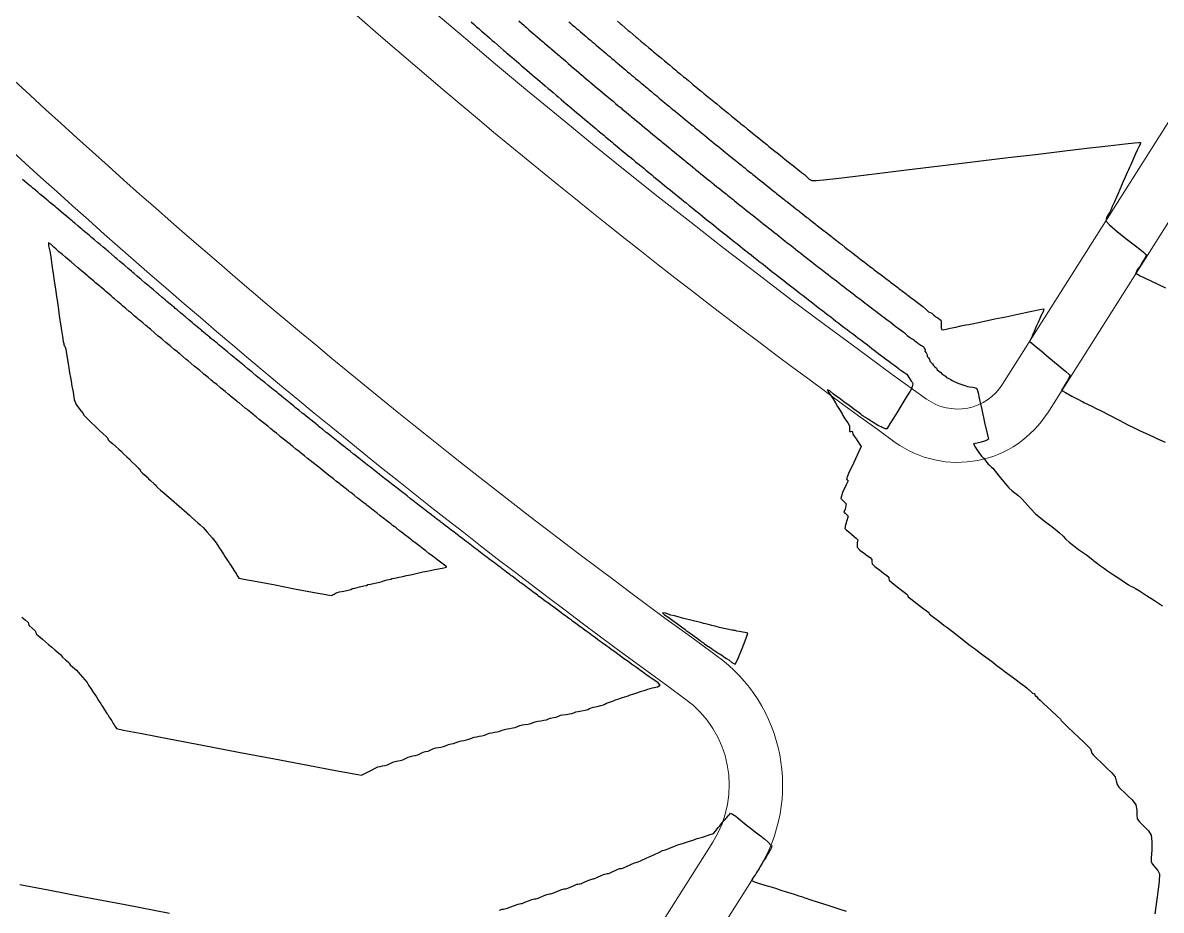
# Model space of a CAD drawing. Header units: millimetres. Extents: x 340454 to 342791, y 6993867 to 6995092.
# Drawn here: x 340914.5 to 340967.9, y 6994548.8 to 6994590.4 of the extents above; entities that cross this region are included whole.
import ezdxf

# ---------------------------------------------------------------- set-up
doc = ezdxf.new("R2010")
doc.units = ezdxf.units.MM
doc.header["$LTSCALE"] = 10
for name, color, linetype in [('T-HM-CURVA_INTERMEDIARIA', 45, 'Continuous'), ('T-HM-CURVA_MESTRA', 20, 'Continuous'), ('URB-Calçadas', 2, 'Continuous'), ('URB-Quadras', 3, 'Continuous')]:
    doc.layers.add(name, color=color, linetype=linetype)

msp = doc.modelspace()

# ---------------------------------------------------------------- linework, layer by layer
at = {"layer": 'T-HM-CURVA_INTERMEDIARIA', "color": 45, "linetype": 'Continuous', "lineweight": -3, "flags": 128}
for points, elevation in [([(340935.518, 6994590.444), (340935.649, 6994590.329), (340935.781, 6994590.214), (340935.885, 6994590.123), (340936.016, 6994590.008), (340936.148, 6994589.894), (340936.252, 6994589.803), (340936.384, 6994589.688), (340936.516, 6994589.574), (340936.62, 6994589.483), (340936.752, 6994589.369), (340936.919, 6994589.224), (340937.058, 6994589.103), (340937.121, 6994589.049), (340937.184, 6994588.995), (340937.241, 6994588.946), (340937.368, 6994588.836), (340937.521, 6994588.704), (340937.646, 6994588.596), (340937.754, 6994588.503), (340937.889, 6994588.387), (340938.021, 6994588.273), (340938.126, 6994588.183), (340938.258, 6994588.07), (340938.39, 6994587.957), (340938.495, 6994587.867), (340938.628, 6994587.754), (340938.76, 6994587.641), (340938.865, 6994587.551), (340938.998, 6994587.438), (340939.13, 6994587.325), (340939.236, 6994587.236), (340939.368, 6994587.123), (340939.501, 6994587.01), (340939.606, 6994586.921), (340939.739, 6994586.808), (340939.872, 6994586.696), (340939.978, 6994586.606), (340940.111, 6994586.494), (340940.244, 6994586.382), (340940.349, 6994586.293), (340940.482, 6994586.18), (340940.616, 6994586.068), (340940.721, 6994585.979), (340940.855, 6994585.867), (340940.988, 6994585.755), (340941.094, 6994585.667), (340941.227, 6994585.555), (340941.361, 6994585.443), (340941.467, 6994585.354), (340941.601, 6994585.243), (340941.734, 6994585.131), (340941.84, 6994585.043), (340941.974, 6994584.931), (340942.108, 6994584.82), (340942.214, 6994584.731), (340942.348, 6994584.62), (340942.482, 6994584.509), (340942.589, 6994584.421), (340942.723, 6994584.31), (340942.857, 6994584.199), (340942.964, 6994584.111), (340943.098, 6994584), (340943.232, 6994583.889), (340943.339, 6994583.801), (340943.473, 6994583.69), (340943.608, 6994583.58), (340943.715, 6994583.492), (340943.849, 6994583.382), (340943.984, 6994583.271), (340944.091, 6994583.183), (340944.226, 6994583.073), (340944.36, 6994582.963), (340944.468, 6994582.875), (340944.602, 6994582.765), (340944.737, 6994582.655), (340944.845, 6994582.568), (340944.98, 6994582.458), (340945.115, 6994582.348), (340945.222, 6994582.261), (340945.357, 6994582.151), (340945.493, 6994582.042), (340945.6, 6994581.955), (340945.735, 6994581.845), (340945.871, 6994581.736), (340945.978, 6994581.649), (340946.114, 6994581.539), (340946.25, 6994581.43), (340946.357, 6994581.343), (340946.493, 6994581.234), (340946.629, 6994581.125), (340946.737, 6994581.039), (340946.873, 6994580.93), (340947.008, 6994580.821), (340947.116, 6994580.734), (340947.252, 6994580.626), (340947.389, 6994580.517), (340947.497, 6994580.431), (340947.633, 6994580.322), (340947.769, 6994580.214), (340947.877, 6994580.127), (340948.014, 6994580.019), (340948.15, 6994579.911), (340948.258, 6994579.825), (340948.395, 6994579.717), (340948.531, 6994579.609), (340948.64, 6994579.523), (340948.776, 6994579.415), (340948.913, 6994579.307), (340949.022, 6994579.221), (340949.159, 6994579.113), (340949.295, 6994579.006), (340949.404, 6994578.92), (340949.541, 6994578.813), (340949.678, 6994578.705), (340949.787, 6994578.62), (340949.924, 6994578.512), (340950.061, 6994578.405), (340950.17, 6994578.32), (340950.307, 6994578.213), (340950.445, 6994578.105), (340950.554, 6994578.02), (340950.691, 6994577.913), (340950.829, 6994577.806), (340950.938, 6994577.721), (340951.076, 6994577.615), (340951.213, 6994577.508), (340951.323, 6994577.423), (340951.46, 6994577.317), (340951.598, 6994577.21), (340951.708, 6994577.125), (340951.845, 6994577.019), (340951.983, 6994576.913), (340952.093, 6994576.828), (340952.231, 6994576.722), (340952.369, 6994576.616), (340952.479, 6994576.532), (340952.617, 6994576.425), (340952.755, 6994576.319), (340952.865, 6994576.235), (340953.003, 6994576.13), (340953.142, 6994576.024), (340953.252, 6994575.94), (340953.39, 6994575.834), (340953.529, 6994575.729), (340953.639, 6994575.645), (340953.778, 6994575.539), (340953.916, 6994575.434), (340954.026, 6994575.35), (340954.165, 6994575.245), (340954.304, 6994575.14), (340954.414, 6994575.056), (340954.553, 6994574.951), (340954.693, 6994574.846), (340954.805, 6994574.762), (340954.942, 6994574.658), (340955.099, 6994574.539), (340955.228, 6994574.441), (340955.321, 6994574.37), (340955.452, 6994574.273), (340955.531, 6994574.215), (340955.575, 6994574.177), (340955.622, 6994574.144), (340955.663, 6994574.117), (340955.706, 6994574.089), (340955.767, 6994574.048), (340955.84, 6994574.004), (340955.933, 6994573.939), (340955.985, 6994573.86), (340956.032, 6994573.777), (340956.091, 6994573.687), (340956.142, 6994573.612), (340956.187, 6994573.557), (340956.224, 6994573.501), (340956.205, 6994573.398), (340956.155, 6994573.25), (340956.097, 6994573.145), (340956.004, 6994572.999), (340955.892, 6994572.822), (340955.707, 6994572.522), (340955.416, 6994572.049), (340955.145, 6994571.61), (340955.026, 6994571.416), (340955.002, 6994571.371), (340954.939, 6994571.37), (340954.886, 6994571.388), (340954.827, 6994571.415), (340954.781, 6994571.438), (340954.728, 6994571.464), (340954.649, 6994571.507), (340954.563, 6994571.555), (340954.491, 6994571.595), (340954.435, 6994571.627), (340954.389, 6994571.657), (340954.306, 6994571.71), (340954.219, 6994571.767), (340954.141, 6994571.817), (340954.096, 6994571.846), (340954.045, 6994571.879), (340953.993, 6994571.913), (340953.944, 6994571.944), (340953.905, 6994571.976), (340953.85, 6994572.006), (340953.785, 6994572.057), (340953.717, 6994572.112), (340953.642, 6994572.168), (340953.524, 6994572.254), (340953.299, 6994572.419), (340953.168, 6994572.515), (340953.05, 6994572.601), (340952.903, 6994572.709), (340952.75, 6994572.821), (340952.627, 6994572.912), (340952.507, 6994572.999), (340952.333, 6994573.15), (340952.225, 6994573.207), (340952.274, 6994573.09), (340952.414, 6994572.891), (340952.499, 6994572.749), (340952.59, 6994572.597), (340952.694, 6994572.425), (340952.807, 6994572.236), (340952.902, 6994572.078), (340952.945, 6994572.007), (340952.993, 6994571.928), (340953.055, 6994571.835), (340953.169, 6994571.656), (340953.244, 6994571.513), (340953.257, 6994571.353), (340953.258, 6994571.251), (340953.321, 6994571.257), (340953.379, 6994571.268), (340953.392, 6994571.212), (340953.415, 6994571.12), (340953.445, 6994571.074), (340953.475, 6994571.031), (340953.519, 6994570.965), (340953.563, 6994570.9), (340953.611, 6994570.83), (340953.676, 6994570.734), (340953.739, 6994570.642), (340953.768, 6994570.6), (340953.804, 6994570.548), (340953.694, 6994570.313), (340953.453, 6994569.798), (340953.212, 6994569.281), (340953.104, 6994569.038), (340953.145, 6994568.99), (340953.187, 6994568.942), (340953.093, 6994568.75), (340952.921, 6994568.386), (340952.843, 6994568.117), (340952.968, 6994567.987), (340953.1, 6994567.855), (340953.055, 6994567.617), (340952.987, 6994567.476), (340953.047, 6994567.418), (340953.114, 6994567.365), (340953.184, 6994567.287), (340953.146, 6994567.132), (340953.068, 6994566.875), (340953.035, 6994566.706), (340953.111, 6994566.623), (340953.214, 6994566.549), (340953.344, 6994566.436), (340953.47, 6994566.326), (340953.568, 6994566.254), (340953.643, 6994566.174), (340953.614, 6994566.03), (340953.605, 6994565.838), (340953.738, 6994565.691), (340953.948, 6994565.535), (340954.097, 6994565.43), (340954.218, 6994565.341), (340954.303, 6994565.26), (340954.304, 6994565.153), (340954.306, 6994565.047), (340954.435, 6994564.931), (340954.668, 6994564.751), (340954.847, 6994564.615), (340954.999, 6994564.498), (340955.087, 6994564.423), (340955.096, 6994564.353), (340955.106, 6994564.282), (340955.236, 6994564.176), (340955.488, 6994563.982), (340955.693, 6994563.825), (340955.877, 6994563.682), (340955.974, 6994563.605), (340955.997, 6994563.51), (340956.132, 6994563.405), (340956.404, 6994563.198), (340956.632, 6994563.024), (340956.852, 6994562.856), (340956.964, 6994562.77), (340956.987, 6994562.706), (340957.128, 6994562.599), (340957.42, 6994562.378), (340957.676, 6994562.185), (340957.818, 6994562.078), (340957.93, 6994561.994), (340958.071, 6994561.886), (340958.303, 6994561.705), (340958.589, 6994561.479), (340958.845, 6994561.28), (340959.015, 6994561.151), (340959.152, 6994561.05), (340959.323, 6994560.922), (340959.509, 6994560.781), (340959.729, 6994560.613), (340959.959, 6994560.439), (340960.172, 6994560.279), (340960.382, 6994560.121), (340960.549, 6994559.997), (340960.76, 6994559.841), (340960.997, 6994559.666), (340961.264, 6994559.468), (340961.484, 6994559.303), (340961.583, 6994559.23), (340961.627, 6994559.188), (340961.671, 6994559.145), (340961.755, 6994559.063), (340961.833, 6994558.989), (340961.905, 6994558.98), (340961.927, 6994558.936), (340961.95, 6994558.889), (340962.009, 6994558.833), (340962.08, 6994558.766), (340962.191, 6994558.662), (340962.364, 6994558.5), (340962.686, 6994558.197), (340962.998, 6994557.905), (340963.139, 6994557.771), (340963.165, 6994557.71), (340963.26, 6994557.617), (340963.481, 6994557.404), (340963.746, 6994557.149), (340963.974, 6994556.932), (340964.227, 6994556.693), (340964.438, 6994556.491), (340964.537, 6994556.387), (340964.57, 6994556.288), (340964.601, 6994556.189), (340964.685, 6994556.097), (340964.847, 6994555.937), (340965.042, 6994555.745), (340965.284, 6994555.515), (340965.543, 6994555.268), (340965.705, 6994555.076), (340965.747, 6994554.893), (340965.787, 6994554.708), (340965.873, 6994554.588), (340965.982, 6994554.484), (340966.115, 6994554.354), (340966.296, 6994554.189), (340966.5, 6994553.997), (340966.66, 6994553.767), (340966.718, 6994553.516), (340966.714, 6994553.287), (340966.734, 6994553.11), (340966.834, 6994552.965), (340966.966, 6994552.834), (340967.1, 6994552.707), (340967.258, 6994552.551), (340967.385, 6994552.335), (340967.421, 6994552.042), (340967.41, 6994551.641), (340967.386, 6994551.275), (340967.381, 6994551.088), (340967.441, 6994550.991), (340967.517, 6994550.898), (340967.593, 6994550.817), (340967.7, 6994550.693), (340967.779, 6994550.53), (340967.758, 6994550.168), (340967.671, 6994549.461), (340967.558, 6994548.654)], 713), ([(340937.753, 6994590.486), (340937.879, 6994590.377), (340938.004, 6994590.269), (340938.062, 6994590.219), (340938.119, 6994590.169), (340938.176, 6994590.12), (340938.233, 6994590.071), (340938.359, 6994589.962), (340938.485, 6994589.853), (340938.542, 6994589.804), (340938.599, 6994589.755), (340938.726, 6994589.646), (340938.852, 6994589.537), (340938.909, 6994589.488), (340938.966, 6994589.439), (340939.093, 6994589.33), (340939.22, 6994589.221), (340939.277, 6994589.173), (340939.333, 6994589.124), (340939.461, 6994589.015), (340939.588, 6994588.906), (340939.644, 6994588.858), (340939.701, 6994588.81), (340939.829, 6994588.701), (340939.956, 6994588.592), (340940.013, 6994588.544), (340940.069, 6994588.496), (340940.197, 6994588.387), (340940.325, 6994588.278), (340940.382, 6994588.23), (340940.439, 6994588.182), (340940.566, 6994588.073), (340940.694, 6994587.965), (340940.751, 6994587.917), (340940.808, 6994587.868), (340940.936, 6994587.76), (340941.064, 6994587.652), (340941.121, 6994587.604), (340941.179, 6994587.555), (340941.306, 6994587.448), (340941.434, 6994587.34), (340941.492, 6994587.291), (340941.55, 6994587.242), (340941.677, 6994587.135), (340941.805, 6994587.028), (340941.863, 6994586.979), (340941.921, 6994586.93), (340942.048, 6994586.824), (340942.176, 6994586.717), (340942.234, 6994586.668), (340942.293, 6994586.619), (340942.42, 6994586.513), (340942.547, 6994586.406), (340942.606, 6994586.357), (340942.665, 6994586.308), (340942.792, 6994586.202), (340942.919, 6994586.096), (340942.979, 6994586.047), (340943.038, 6994585.997), (340943.165, 6994585.892), (340943.292, 6994585.786), (340943.352, 6994585.737), (340943.411, 6994585.687), (340943.538, 6994585.582), (340943.665, 6994585.477), (340943.725, 6994585.428), (340943.785, 6994585.378), (340943.911, 6994585.273), (340944.038, 6994585.169), (340944.099, 6994585.119), (340944.159, 6994585.069), (340944.285, 6994584.965), (340944.412, 6994584.861), (340944.473, 6994584.81), (340944.534, 6994584.76), (340944.66, 6994584.657), (340944.786, 6994584.553), (340944.848, 6994584.503), (340944.909, 6994584.452), (340945.035, 6994584.349), (340945.161, 6994584.246), (340945.223, 6994584.195), (340945.285, 6994584.144), (340945.41, 6994584.042), (340945.536, 6994583.94), (340945.599, 6994583.888), (340945.662, 6994583.837), (340945.786, 6994583.735), (340945.911, 6994583.634), (340945.975, 6994583.582), (340946.039, 6994583.53), (340946.163, 6994583.429), (340946.287, 6994583.328), (340946.352, 6994583.276), (340946.417, 6994583.223), (340946.54, 6994583.123), (340946.664, 6994583.023), (340946.73, 6994582.97), (340946.795, 6994582.917), (340946.918, 6994582.818), (340947.041, 6994582.719), (340947.107, 6994582.665), (340947.174, 6994582.612), (340947.296, 6994582.514), (340947.418, 6994582.415), (340947.486, 6994582.361), (340947.553, 6994582.307), (340947.674, 6994582.209), (340947.796, 6994582.112), (340947.864, 6994582.057), (340947.933, 6994582.002), (340948.053, 6994581.906), (340948.174, 6994581.809), (340948.244, 6994581.754), (340948.313, 6994581.698), (340948.433, 6994581.603), (340948.553, 6994581.507), (340948.623, 6994581.451), (340948.694, 6994581.395), (340948.812, 6994581.3), (340948.932, 6994581.205), (340949.003, 6994581.148), (340949.075, 6994581.092), (340949.193, 6994580.998), (340949.311, 6994580.904), (340949.384, 6994580.847), (340949.457, 6994580.789), (340949.574, 6994580.697), (340949.691, 6994580.603), (340949.765, 6994580.545), (340949.839, 6994580.487), (340949.955, 6994580.396), (340950.072, 6994580.303), (340950.147, 6994580.244), (340950.222, 6994580.185), (340950.337, 6994580.095), (340950.453, 6994580.004), (340950.529, 6994579.944), (340950.605, 6994579.884), (340950.719, 6994579.795), (340950.834, 6994579.705), (340950.911, 6994579.644), (340950.988, 6994579.584), (340951.102, 6994579.496), (340951.215, 6994579.406), (340951.294, 6994579.345), (340951.373, 6994579.284), (340951.485, 6994579.197), (340951.598, 6994579.109), (340951.678, 6994579.046), (340951.757, 6994578.984), (340951.868, 6994578.898), (340951.98, 6994578.811), (340952.061, 6994578.748), (340952.143, 6994578.685), (340952.252, 6994578.6), (340952.363, 6994578.514), (340952.446, 6994578.45), (340952.529, 6994578.387), (340952.637, 6994578.303), (340952.747, 6994578.218), (340952.831, 6994578.153), (340952.915, 6994578.088), (340953.022, 6994578.006), (340953.13, 6994577.922), (340953.216, 6994577.857), (340953.302, 6994577.791), (340953.408, 6994577.709), (340953.515, 6994577.627), (340953.602, 6994577.56), (340953.689, 6994577.494), (340953.794, 6994577.414), (340953.899, 6994577.333), (340953.988, 6994577.265), (340954.077, 6994577.197), (340954.18, 6994577.118), (340954.285, 6994577.038), (340954.375, 6994576.969), (340954.466, 6994576.9), (340954.567, 6994576.823), (340954.67, 6994576.745), (340954.763, 6994576.675), (340954.855, 6994576.605), (340954.955, 6994576.529), (340955.056, 6994576.452), (340955.15, 6994576.381), (340955.245, 6994576.309), (340955.343, 6994576.235), (340955.443, 6994576.159), (340955.539, 6994576.087), (340955.635, 6994576.014), (340955.743, 6994575.933), (340955.829, 6994575.867), (340955.895, 6994575.81), (340955.96, 6994575.752), (340956.067, 6994575.671), (340956.154, 6994575.606), (340956.217, 6994575.576), (340956.263, 6994575.54), (340956.317, 6994575.497), (340956.37, 6994575.456), (340956.414, 6994575.424), (340956.454, 6994575.392), (340956.507, 6994575.356), (340956.55, 6994575.327), (340956.599, 6994575.294), (340956.651, 6994575.26), (340956.695, 6994575.232), (340956.737, 6994575.203), (340956.742, 6994575.149), (340956.792, 6994575.069), (340956.786, 6994575.02), (340956.843, 6994574.938), (340956.883, 6994574.849), (340956.89, 6994574.763), (340956.945, 6994574.697), (340957.002, 6994574.631), (340957.021, 6994574.546), (340957.084, 6994574.482), (340957.147, 6994574.418), (340957.179, 6994574.337), (340957.249, 6994574.276), (340957.32, 6994574.215), (340957.363, 6994574.139), (340957.441, 6994574.081), (340957.52, 6994574.024), (340957.572, 6994573.955), (340957.658, 6994573.901), (340957.745, 6994573.847), (340957.803, 6994573.787), (340957.899, 6994573.737), (340957.994, 6994573.687), (340958.056, 6994573.639), (340958.162, 6994573.593), (340958.267, 6994573.548), (340958.327, 6994573.511), (340958.421, 6994573.479), (340958.562, 6994573.431), (340958.694, 6994573.39), (340958.784, 6994573.364), (340958.875, 6994573.34), (340959.028, 6994573.322), (340959.207, 6994573.277), (340959.252, 6994573.178), (340959.277, 6994573.059), (340959.333, 6994572.814), (340959.449, 6994572.288), (340959.584, 6994571.674), (340959.696, 6994571.164), (340959.743, 6994570.95), (340959.756, 6994570.899), (340959.711, 6994570.857), (340959.664, 6994570.834), (340959.618, 6994570.815), (340959.536, 6994570.787), (340959.466, 6994570.766), (340959.416, 6994570.752), (340959.358, 6994570.737), (340959.3, 6994570.723), (340959.238, 6994570.709), (340959.142, 6994570.695), (340959.054, 6994570.666), (340959.149, 6994570.503), (340959.339, 6994570.226), (340959.444, 6994570.077), (340959.501, 6994570.035), (340959.547, 6994569.996), (340959.643, 6994569.865), (340959.75, 6994569.722), (340959.803, 6994569.675), (340959.856, 6994569.629), (340959.91, 6994569.582), (340959.964, 6994569.533), (340960.076, 6994569.395), (340960.311, 6994569.103), (340960.563, 6994568.794), (340960.724, 6994568.606), (340960.853, 6994568.492), (340960.99, 6994568.385), (340961.139, 6994568.266), (340961.296, 6994568.129), (340961.481, 6994567.926), (340961.73, 6994567.641), (340961.965, 6994567.393), (340962.133, 6994567.248), (340962.276, 6994567.143), (340962.455, 6994567.009), (340962.672, 6994566.844), (340962.885, 6994566.681), (340963.095, 6994566.507), (340963.255, 6994566.352), (340963.375, 6994566.22), (340963.537, 6994566.066), (340963.739, 6994565.907), (340963.985, 6994565.727), (340964.21, 6994565.567), (340964.349, 6994565.469), (340964.499, 6994565.36), (340964.592, 6994565.29), (340964.648, 6994565.238), (340964.704, 6994565.186), (340964.814, 6994565.107), (340965.017, 6994564.963), (340965.196, 6994564.837), (340965.345, 6994564.731), (340965.484, 6994564.634), (340965.618, 6994564.544), (340965.753, 6994564.456), (340965.91, 6994564.352), (340966.093, 6994564.23), (340966.22, 6994564.147), (340966.324, 6994564.076), (340966.429, 6994564.008), (340966.54, 6994563.953), (340966.652, 6994563.898), (340966.841, 6994563.781), (340967.17, 6994563.572), (340967.497, 6994563.365), (340967.731, 6994563.213), (340967.919, 6994563.089)], 712), ([(340940.097, 6994590.445), (340940.182, 6994590.373), (340940.28, 6994590.289), (340940.378, 6994590.204), (340940.463, 6994590.132), (340940.548, 6994590.059), (340940.646, 6994589.975), (340940.744, 6994589.891), (340940.829, 6994589.819), (340940.914, 6994589.746), (340941.013, 6994589.663), (340941.111, 6994589.579), (340941.196, 6994589.506), (340941.282, 6994589.434), (340941.381, 6994589.35), (340941.479, 6994589.266), (340941.564, 6994589.194), (340941.649, 6994589.122), (340941.749, 6994589.037), (340941.848, 6994588.953), (340941.933, 6994588.882), (340942.017, 6994588.81), (340942.118, 6994588.725), (340942.218, 6994588.641), (340942.302, 6994588.57), (340942.386, 6994588.499), (340942.487, 6994588.414), (340942.588, 6994588.329), (340942.671, 6994588.259), (340942.755, 6994588.189), (340942.857, 6994588.103), (340942.958, 6994588.018), (340943.041, 6994587.949), (340943.124, 6994587.879), (340943.227, 6994587.793), (340943.329, 6994587.707), (340943.412, 6994587.639), (340943.494, 6994587.57), (340943.598, 6994587.483), (340943.701, 6994587.397), (340943.783, 6994587.329), (340943.864, 6994587.261), (340943.969, 6994587.174), (340944.073, 6994587.088), (340944.154, 6994587.02), (340944.235, 6994586.953), (340944.34, 6994586.865), (340944.445, 6994586.778), (340944.526, 6994586.712), (340944.606, 6994586.645), (340944.713, 6994586.557), (340944.818, 6994586.47), (340944.898, 6994586.404), (340944.978, 6994586.338), (340945.085, 6994586.249), (340945.191, 6994586.162), (340945.271, 6994586.096), (340945.35, 6994586.031), (340945.458, 6994585.942), (340945.565, 6994585.854), (340945.644, 6994585.789), (340945.723, 6994585.725), (340945.832, 6994585.635), (340945.94, 6994585.546), (340946.018, 6994585.483), (340946.096, 6994585.419), (340946.207, 6994585.328), (340946.316, 6994585.239), (340946.393, 6994585.176), (340946.469, 6994585.114), (340946.582, 6994585.022), (340946.693, 6994584.932), (340946.768, 6994584.87), (340946.843, 6994584.809), (340946.957, 6994584.716), (340947.07, 6994584.625), (340947.144, 6994584.565), (340947.217, 6994584.505), (340947.333, 6994584.411), (340947.448, 6994584.318), (340947.52, 6994584.26), (340947.592, 6994584.202), (340947.71, 6994584.107), (340947.826, 6994584.013), (340947.897, 6994583.956), (340947.967, 6994583.899), (340948.087, 6994583.802), (340948.205, 6994583.707), (340948.274, 6994583.652), (340948.343, 6994583.596), (340948.464, 6994583.499), (340948.584, 6994583.402), (340948.652, 6994583.348), (340948.719, 6994583.294), (340948.842, 6994583.196), (340948.964, 6994583.098), (340949.03, 6994583.045), (340949.096, 6994582.993), (340949.221, 6994582.893), (340949.344, 6994582.794), (340949.409, 6994582.743), (340949.473, 6994582.692), (340949.6, 6994582.591), (340949.725, 6994582.49), (340949.788, 6994582.441), (340949.85, 6994582.391), (340949.979, 6994582.289), (340950.107, 6994582.187), (340950.167, 6994582.139), (340950.228, 6994582.092), (340950.359, 6994581.988), (340950.489, 6994581.885), (340950.548, 6994581.839), (340950.606, 6994581.792), (340950.739, 6994581.687), (340950.872, 6994581.583), (340950.928, 6994581.538), (340950.985, 6994581.493), (340951.12, 6994581.387), (340951.255, 6994581.281), (340951.309, 6994581.238), (340951.364, 6994581.195), (340951.502, 6994581.087), (340951.639, 6994580.98), (340951.691, 6994580.939), (340951.743, 6994580.898), (340951.884, 6994580.788), (340952.023, 6994580.679), (340952.073, 6994580.64), (340952.123, 6994580.6), (340952.266, 6994580.489), (340952.408, 6994580.379), (340952.456, 6994580.341), (340952.504, 6994580.304), (340952.649, 6994580.191), (340952.794, 6994580.079), (340952.839, 6994580.043), (340952.885, 6994580.008), (340953.033, 6994579.893), (340953.18, 6994579.779), (340953.223, 6994579.746), (340953.266, 6994579.712), (340953.417, 6994579.596), (340953.567, 6994579.48), (340953.607, 6994579.449), (340953.648, 6994579.417), (340953.801, 6994579.299), (340953.954, 6994579.181), (340954.03, 6994579.123), (340954.187, 6994579.002), (340954.342, 6994578.883), (340954.413, 6994578.829), (340954.572, 6994578.706), (340954.731, 6994578.585), (340954.796, 6994578.535), (340954.958, 6994578.411), (340955.12, 6994578.287), (340955.179, 6994578.243), (340955.345, 6994578.116), (340955.511, 6994577.99), (340955.563, 6994577.95), (340955.733, 6994577.821), (340955.901, 6994577.693), (340955.947, 6994577.659), (340956.004, 6994577.615), (340956.136, 6994577.516), (340956.293, 6994577.397), (340956.435, 6994577.291), (340956.562, 6994577.196), (340956.685, 6994577.101), (340956.857, 6994576.952), (340956.958, 6994576.863), (340957.03, 6994576.825), (340957.102, 6994576.787), (340957.205, 6994576.707), (340957.287, 6994576.64), (340957.331, 6994576.609), (340957.389, 6994576.569), (340957.47, 6994576.515), (340957.533, 6994576.473), (340957.543, 6994576.422), (340957.55, 6994576.367), (340957.542, 6994576.268), (340957.541, 6994576.198), (340957.547, 6994576.111), (340957.555, 6994576.025), (340957.633, 6994576.019), (340957.707, 6994576.035), (340957.781, 6994576.05), (340957.845, 6994576.063), (340957.974, 6994576.09), (340958.239, 6994576.144), (340958.473, 6994576.193), (340958.705, 6994576.24), (340958.839, 6994576.268), (340958.924, 6994576.286), (340958.992, 6994576.3), (340959.074, 6994576.317), (340959.22, 6994576.347), (340959.58, 6994576.421), (340960.065, 6994576.521), (340960.581, 6994576.627), (340961.138, 6994576.748), (340961.712, 6994576.877), (340962.167, 6994576.973), (340962.364, 6994576.995), (340962.324, 6994576.863), (340962.255, 6994576.748), (340962.233, 6994576.697), (340962.21, 6994576.646), (340962.168, 6994576.551), (340962.084, 6994576.359), (340961.999, 6994576.168), (340961.896, 6994575.933), (340961.841, 6994575.809), (340961.802, 6994575.721), (340961.76, 6994575.626), (340961.72, 6994575.535), (340961.692, 6994575.473), (340961.796, 6994575.385), (340962, 6994575.215), (340962.212, 6994575.038), (340962.598, 6994574.714), (340963.032, 6994574.351), (340963.386, 6994574.055), (340963.533, 6994573.931), (340963.577, 6994573.901), (340963.565, 6994573.835), (340963.545, 6994573.787), (340963.504, 6994573.707), (340963.473, 6994573.652), (340963.413, 6994573.554), (340963.341, 6994573.436), (340963.296, 6994573.362), (340963.255, 6994573.297), (340963.214, 6994573.237), (340963.182, 6994573.188), (340963.231, 6994573.152), (340963.371, 6994573.076), (340963.674, 6994572.912), (340963.977, 6994572.748), (340964.116, 6994572.673), (340964.162, 6994572.649), (340964.232, 6994572.615), (340964.332, 6994572.566), (340964.428, 6994572.521), (340964.602, 6994572.437), (340964.81, 6994572.335), (340965.045, 6994572.214), (340965.433, 6994572.011), (340965.881, 6994571.777), (340966.296, 6994571.562), (340966.585, 6994571.415), (340966.875, 6994571.278), (340967.113, 6994571.17), (340967.324, 6994571.075), (340967.491, 6994570.998), (340967.623, 6994570.938), (340967.789, 6994570.861), (340968.034, 6994570.755)], 711), ([(340914.476, 6994562.559), (340914.621, 6994562.434), (340914.766, 6994562.309), (340914.789, 6994562.238), (340914.812, 6994562.167), (340914.957, 6994562.042), (340915.101, 6994561.917), (340915.126, 6994561.848), (340915.151, 6994561.778), (340915.254, 6994561.686), (340915.44, 6994561.529), (340915.584, 6994561.404), (340915.728, 6994561.28), (340915.872, 6994561.155), (340916.016, 6994561.031), (340916.203, 6994560.872), (340916.305, 6994560.782), (340916.342, 6994560.728), (340916.38, 6994560.674), (340916.524, 6994560.55), (340916.668, 6994560.426), (340916.706, 6994560.372), (340916.744, 6994560.318), (340916.849, 6994560.232), (340917.031, 6994560.069), (340917.209, 6994559.869), (340917.418, 6994559.619), (340917.526, 6994559.486), (340917.565, 6994559.431), (340917.602, 6994559.376), (340917.708, 6994559.212), (340917.814, 6994559.048), (340917.852, 6994558.992), (340917.89, 6994558.937), (340917.927, 6994558.879), (340917.963, 6994558.821), (340918.069, 6994558.657), (340918.174, 6994558.493), (340918.211, 6994558.434), (340918.248, 6994558.376), (340918.353, 6994558.213), (340918.458, 6994558.049), (340918.496, 6994557.99), (340918.533, 6994557.931), (340918.57, 6994557.872), (340918.607, 6994557.812), (340918.645, 6994557.753), (340918.682, 6994557.693), (340918.72, 6994557.633), (340918.757, 6994557.573), (340918.795, 6994557.513), (340918.833, 6994557.452), (340918.869, 6994557.388), (340918.909, 6994557.331), (340919.233, 6994557.266), (340920.102, 6994557.098), (340921.381, 6994556.852), (340922.933, 6994556.556), (340924.623, 6994556.234), (340926.315, 6994555.913), (340927.874, 6994555.619), (340929.164, 6994555.377), (340930.049, 6994555.215), (340930.393, 6994555.158), (340930.517, 6994555.208), (340930.638, 6994555.282), (340930.763, 6994555.344), (340930.892, 6994555.409), (340931.033, 6994555.484), (340931.152, 6994555.54), (340931.263, 6994555.566), (340931.375, 6994555.586), (340931.489, 6994555.609), (340931.603, 6994555.639), (340931.731, 6994555.704), (340931.858, 6994555.769), (340931.971, 6994555.798), (340932.085, 6994555.821), (340932.201, 6994555.843), (340932.317, 6994555.873), (340932.442, 6994555.937), (340932.566, 6994556.001), (340932.68, 6994556.03), (340932.796, 6994556.052), (340932.914, 6994556.074), (340933.032, 6994556.104), (340933.154, 6994556.168), (340933.276, 6994556.231), (340933.393, 6994556.256), (340933.51, 6994556.281), (340933.633, 6994556.341), (340933.755, 6994556.4), (340933.871, 6994556.428), (340933.988, 6994556.449), (340934.107, 6994556.471), (340934.227, 6994556.499), (340934.348, 6994556.546), (340934.467, 6994556.593), (340934.586, 6994556.617), (340934.704, 6994556.641), (340934.826, 6994556.689), (340934.947, 6994556.737), (340935.063, 6994556.763), (340935.181, 6994556.784), (340935.301, 6994556.805), (340935.423, 6994556.832), (340935.541, 6994556.879), (340935.658, 6994556.926), (340935.777, 6994556.952), (340935.897, 6994556.973), (340936.02, 6994556.994), (340936.143, 6994557.021), (340936.257, 6994557.067), (340936.372, 6994557.113), (340936.492, 6994557.139), (340936.615, 6994557.16), (340936.744, 6994557.181), (340936.867, 6994557.208), (340936.977, 6994557.253), (340937.087, 6994557.298), (340937.207, 6994557.323), (340937.336, 6994557.344), (340937.471, 6994557.366), (340937.593, 6994557.391), (340937.698, 6994557.435), (340937.804, 6994557.479), (340937.923, 6994557.503), (340938.059, 6994557.524), (340938.201, 6994557.547), (340938.323, 6994557.571), (340938.423, 6994557.614), (340938.524, 6994557.657), (340938.642, 6994557.68), (340938.785, 6994557.701), (340938.935, 6994557.724), (340939.056, 6994557.748), (340939.151, 6994557.789), (340939.246, 6994557.83), (340939.38, 6994557.851), (340939.515, 6994557.873), (340939.609, 6994557.915), (340939.704, 6994557.956), (340939.822, 6994557.977), (340939.971, 6994557.997), (340940.128, 6994558.019), (340940.248, 6994558.04), (340940.336, 6994558.079), (340940.424, 6994558.118), (340940.541, 6994558.137), (340940.699, 6994558.161), (340940.865, 6994558.199), (340940.984, 6994558.232), (340941.063, 6994558.268), (340941.142, 6994558.304), (340941.257, 6994558.332), (340941.426, 6994558.371), (340941.605, 6994558.419), (340941.723, 6994558.454), (340941.791, 6994558.486), (340941.859, 6994558.518), (340942.008, 6994558.568), (340942.153, 6994558.616), (340942.218, 6994558.646), (340942.282, 6994558.677), (340942.392, 6994558.713), (340942.574, 6994558.772), (340942.769, 6994558.836), (340942.886, 6994558.874), (340942.934, 6994558.893), (340942.983, 6994558.911), (340943.093, 6994558.947), (340943.293, 6994559.011), (340943.51, 6994559.081), (340943.628, 6994559.119), (340943.685, 6994559.138), (340943.798, 6994559.174), (340944.019, 6994559.245), (340944.251, 6994559.291), (340944.383, 6994559.362), (340944.283, 6994559.482), (340944.081, 6994559.622), (340943.962, 6994559.695), (340943.916, 6994559.728), (340943.87, 6994559.761), (340943.715, 6994559.872), (340943.545, 6994559.994), (340943.472, 6994560.046), (340943.4, 6994560.098), (340943.271, 6994560.191), (340943.128, 6994560.294), (340943.037, 6994560.359), (340942.946, 6994560.425), (340942.836, 6994560.504), (340942.712, 6994560.594), (340942.607, 6994560.669), (340942.503, 6994560.745), (340942.399, 6994560.82), (340942.296, 6994560.895), (340942.176, 6994560.981), (340942.067, 6994561.061), (340941.973, 6994561.128), (340941.88, 6994561.196), (340941.754, 6994561.288), (340941.635, 6994561.374), (340941.55, 6994561.436), (340941.465, 6994561.498), (340941.333, 6994561.594), (340941.207, 6994561.686), (340941.129, 6994561.743), (340941.05, 6994561.801), (340940.914, 6994561.9), (340940.782, 6994561.997), (340940.709, 6994562.05), (340940.636, 6994562.104), (340940.497, 6994562.206), (340940.36, 6994562.306), (340940.291, 6994562.357), (340940.222, 6994562.408), (340940.08, 6994562.513), (340939.939, 6994562.616), (340939.874, 6994562.664), (340939.809, 6994562.712), (340939.664, 6994562.819), (340939.52, 6994562.925), (340939.458, 6994562.971), (340939.396, 6994563.017), (340939.249, 6994563.126), (340939.103, 6994563.234), (340939.043, 6994563.278), (340938.983, 6994563.322), (340938.834, 6994563.433), (340938.686, 6994563.543), (340938.629, 6994563.586), (340938.571, 6994563.629), (340938.42, 6994563.741), (340938.27, 6994563.853), (340938.215, 6994563.894), (340938.16, 6994563.935), (340938.007, 6994564.049), (340937.855, 6994564.163), (340937.855, 6994564.163), (340937.848, 6994564.168), (340937.828, 6994564.183), (340937.789, 6994564.212), (340937.748, 6994564.243), (340937.594, 6994564.358), (340937.441, 6994564.473), (340937.389, 6994564.512), (340937.337, 6994564.551), (340937.182, 6994564.667), (340937.028, 6994564.783), (340936.977, 6994564.821), (340936.927, 6994564.859), (340936.771, 6994564.977), (340936.615, 6994565.094), (340936.566, 6994565.131), (340936.517, 6994565.168), (340936.36, 6994565.287), (340936.203, 6994565.406), (340936.155, 6994565.442), (340936.108, 6994565.478), (340935.949, 6994565.598), (340935.791, 6994565.718), (340935.745, 6994565.753), (340935.698, 6994565.788), (340935.539, 6994565.909), (340935.381, 6994566.03), (340935.335, 6994566.065), (340935.29, 6994566.099), (340935.13, 6994566.221), (340934.97, 6994566.343), (340934.926, 6994566.377), (340934.882, 6994566.411), (340934.721, 6994566.534), (340934.561, 6994566.656), (340934.517, 6994566.69), (340934.474, 6994566.723), (340934.312, 6994566.847), (340934.151, 6994566.97), (340934.109, 6994567.003), (340934.066, 6994567.035), (340933.904, 6994567.16), (340933.743, 6994567.285), (340933.701, 6994567.317), (340933.66, 6994567.349), (340933.497, 6994567.474), (340933.335, 6994567.6), (340933.294, 6994567.631), (340933.253, 6994567.663), (340933.09, 6994567.789), (340932.927, 6994567.915), (340932.887, 6994567.946), (340932.847, 6994567.977), (340932.684, 6994568.104), (340932.52, 6994568.231), (340932.442, 6994568.292), (340932.278, 6994568.42), (340932.114, 6994568.547), (340932.036, 6994568.608), (340931.872, 6994568.736), (340931.708, 6994568.864), (340931.632, 6994568.924), (340931.467, 6994569.053), (340931.302, 6994569.182), (340931.227, 6994569.241), (340931.062, 6994569.37), (340930.897, 6994569.5), (340930.824, 6994569.558), (340930.658, 6994569.688), (340930.493, 6994569.818), (340930.42, 6994569.876), (340930.255, 6994570.007), (340930.089, 6994570.138), (340930.017, 6994570.194), (340929.851, 6994570.326), (340929.686, 6994570.457), (340929.615, 6994570.513), (340929.545, 6994570.569), (340929.379, 6994570.701), (340929.213, 6994570.833), (340929.142, 6994570.89), (340928.977, 6994571.021), (340928.811, 6994571.153), (340928.739, 6994571.211), (340928.575, 6994571.342), (340928.41, 6994571.474), (340928.337, 6994571.533), (340928.224, 6994571.623), (340928.01, 6994571.796), (340927.796, 6994571.967), (340927.684, 6994572.057), (340927.609, 6994572.117), (340927.447, 6994572.248), (340927.285, 6994572.379), (340927.21, 6994572.44), (340927.048, 6994572.571), (340926.887, 6994572.702), (340926.81, 6994572.763), (340926.65, 6994572.894), (340926.488, 6994573.025), (340926.412, 6994573.087), (340926.251, 6994573.217), (340926.091, 6994573.348), (340926.013, 6994573.411), (340925.853, 6994573.542), (340925.693, 6994573.672), (340925.654, 6994573.704), (340925.615, 6994573.736), (340925.456, 6994573.866), (340925.297, 6994573.997), (340925.257, 6994574.029), (340925.218, 6994574.061), (340925.059, 6994574.192), (340924.9, 6994574.322), (340924.861, 6994574.355), (340924.821, 6994574.387), (340924.663, 6994574.518), (340924.504, 6994574.648), (340924.464, 6994574.681), (340924.424, 6994574.714), (340924.267, 6994574.844), (340924.109, 6994574.975), (340924.069, 6994575.008), (340924.028, 6994575.041), (340923.871, 6994575.171), (340923.714, 6994575.302), (340923.673, 6994575.335), (340923.633, 6994575.369), (340923.476, 6994575.499), (340923.319, 6994575.629), (340923.278, 6994575.663), (340923.237, 6994575.697), (340923.082, 6994575.827), (340922.925, 6994575.957), (340922.884, 6994575.992), (340922.843, 6994576.026), (340922.687, 6994576.156), (340922.532, 6994576.286), (340922.49, 6994576.321), (340922.449, 6994576.356), (340922.294, 6994576.485), (340922.139, 6994576.615), (340922.097, 6994576.65), (340922.055, 6994576.686), (340921.9, 6994576.815), (340921.746, 6994576.945), (340921.704, 6994576.981), (340921.661, 6994577.016), (340921.619, 6994577.052), (340921.577, 6994577.088), (340921.423, 6994577.217), (340921.269, 6994577.347), (340921.225, 6994577.384), (340921.181, 6994577.421), (340921.029, 6994577.55), (340920.876, 6994577.679), (340920.831, 6994577.717), (340920.786, 6994577.755), (340920.636, 6994577.883), (340920.484, 6994578.011), (340920.438, 6994578.051), (340920.392, 6994578.09), (340920.242, 6994578.218), (340920.093, 6994578.344), (340920.05, 6994578.381), (340920.006, 6994578.418), (340919.879, 6994578.526), (340919.738, 6994578.647), (340919.671, 6994578.704), (340919.603, 6994578.762), (340919.452, 6994578.891), (340919.311, 6994579.011), (340919.26, 6994579.054), (340919.209, 6994579.098), (340919.065, 6994579.22), (340918.92, 6994579.344), (340918.867, 6994579.389), (340918.814, 6994579.434), (340918.671, 6994579.555), (340918.528, 6994579.677), (340918.473, 6994579.723), (340918.418, 6994579.77), (340918.278, 6994579.889), (340918.136, 6994580.009), (340918.079, 6994580.057), (340918.021, 6994580.106), (340917.883, 6994580.223), (340917.743, 6994580.341), (340917.684, 6994580.391), (340917.624, 6994580.441), (340917.488, 6994580.556), (340917.351, 6994580.672), (340917.288, 6994580.725), (340917.226, 6994580.777), (340917.093, 6994580.89), (340916.957, 6994581.004), (340916.892, 6994581.058), (340916.827, 6994581.113), (340916.697, 6994581.223), (340916.564, 6994581.334), (340916.496, 6994581.391), (340916.428, 6994581.449), (340916.3, 6994581.556), (340916.17, 6994581.665), (340916.099, 6994581.725), (340916.027, 6994581.784), (340915.903, 6994581.889), (340915.776, 6994581.995), (340915.701, 6994582.058), (340915.626, 6994582.12), (340915.505, 6994582.221), (340915.381, 6994582.325), (340915.302, 6994582.39), (340915.224, 6994582.456), (340915.107, 6994582.554), (340914.986, 6994582.654), (340914.903, 6994582.723), (340914.821, 6994582.792), (340914.708, 6994582.886), (340914.59, 6994582.983), (340914.504, 6994583.055)], 713), ([(340936.853, 6994548.823), (340936.974, 6994548.87), (340937.035, 6994548.883), (340937.096, 6994548.894), (340937.159, 6994548.906), (340937.221, 6994548.919), (340937.344, 6994548.968), (340937.553, 6994549.052), (340937.674, 6994549.1), (340937.734, 6994549.112), (340937.794, 6994549.123), (340937.856, 6994549.134), (340937.918, 6994549.147), (340938.041, 6994549.197), (340938.252, 6994549.283), (340938.374, 6994549.332), (340938.433, 6994549.343), (340938.492, 6994549.354), (340938.553, 6994549.365), (340938.614, 6994549.377), (340938.738, 6994549.427), (340938.951, 6994549.516), (340939.074, 6994549.566), (340939.132, 6994549.577), (340939.19, 6994549.587), (340939.249, 6994549.597), (340939.309, 6994549.609), (340939.434, 6994549.661), (340939.65, 6994549.751), (340939.774, 6994549.802), (340939.83, 6994549.813), (340939.887, 6994549.822), (340939.945, 6994549.832), (340940.003, 6994549.843), (340940.13, 6994549.896), (340940.348, 6994549.99), (340940.473, 6994550.042), (340940.528, 6994550.052), (340940.583, 6994550.061), (340940.639, 6994550.07), (340940.696, 6994550.08), (340940.824, 6994550.135), (340941.045, 6994550.232), (340941.171, 6994550.286), (340941.224, 6994550.294), (340941.277, 6994550.303), (340941.409, 6994550.36), (340941.641, 6994550.462), (340941.771, 6994550.519), (340941.869, 6994550.534), (340941.919, 6994550.541), (340941.97, 6994550.549), (340942.104, 6994550.608), (340942.34, 6994550.715), (340942.472, 6994550.774), (340942.564, 6994550.788), (340942.66, 6994550.812), (340942.796, 6994550.874), (340943.037, 6994550.984), (340943.171, 6994551.045), (340943.256, 6994551.066), (340943.346, 6994551.091), (340943.484, 6994551.155), (340943.731, 6994551.27), (340943.867, 6994551.334), (340943.945, 6994551.36), (340944.09, 6994551.428), (340944.351, 6994551.551), (340944.495, 6994551.618), (340944.56, 6994551.639), (340944.63, 6994551.662), (340944.781, 6994551.72), (340945.055, 6994551.826), (340945.204, 6994551.884), (340945.257, 6994551.901), (340945.314, 6994551.92), (340945.472, 6994551.97), (340945.761, 6994552.063), (340945.92, 6994552.115), (340945.994, 6994552.139), (340946.121, 6994552.18), (340946.356, 6994552.255), (340946.498, 6994552.301), (340946.58, 6994552.328), (340946.644, 6994552.348), (340946.709, 6994552.369), (340946.784, 6994552.388), (340946.88, 6994552.424), (340946.97, 6994552.527), (340947.102, 6994552.694), (340947.172, 6994552.785), (340947.218, 6994552.841), (340947.259, 6994552.892), (340947.302, 6994552.945), (340947.361, 6994553.018), (340947.419, 6994553.078), (340947.454, 6994553.116), (340947.509, 6994553.176), (340947.567, 6994553.244), (340947.624, 6994553.311), (340947.671, 6994553.373), (340947.766, 6994553.323), (340947.919, 6994553.229), (340948.027, 6994553.144), (340948.133, 6994553.055), (340948.243, 6994552.964), (340948.405, 6994552.83), (340948.605, 6994552.67), (340948.824, 6994552.501), (340949.017, 6994552.357), (340949.121, 6994552.28), (340949.197, 6994552.223), (340949.271, 6994552.164), (340949.434, 6994552.011), (340949.571, 6994551.879), (340949.615, 6994551.847), (340949.599, 6994551.783), (340949.576, 6994551.729), (340949.546, 6994551.669), (340949.518, 6994551.618), (340949.486, 6994551.562), (340949.455, 6994551.509), (340949.43, 6994551.467), (340949.401, 6994551.418), (340949.34, 6994551.319), (340949.227, 6994551.134), (340949.143, 6994550.997), (340949.066, 6994550.871), (340949.015, 6994550.788), (340948.966, 6994550.708), (340948.928, 6994550.645), (340948.897, 6994550.594), (340948.86, 6994550.533), (340948.825, 6994550.476), (340948.79, 6994550.419), (340948.717, 6994550.326), (340948.666, 6994550.216), (340948.794, 6994550.158), (340949.077, 6994550.069), (340949.394, 6994549.975), (340949.628, 6994549.905), (340949.826, 6994549.841), (340949.989, 6994549.788), (340950.087, 6994549.756), (340950.187, 6994549.724), (340950.286, 6994549.692), (340950.448, 6994549.639), (340950.703, 6994549.557), (340950.871, 6994549.502), (340950.995, 6994549.462), (340951.087, 6994549.432), (340951.153, 6994549.411), (340951.219, 6994549.39), (340951.388, 6994549.335), (340951.783, 6994549.207), (340952.281, 6994549.046), (340952.759, 6994548.891), (340953.092, 6994548.783)], 714), ([(340914.377, 6994550.037), (340915.702, 6994549.781), (340917.378, 6994549.458), (340919.307, 6994549.089), (340921.388, 6994548.691)], 714)]:
    msp.add_lwpolyline(points, dxfattribs=dict(at, elevation=elevation))
for points, elevation in [([(340934.366, 6994564.918), (340934.363, 6994564.92), (340934.341, 6994564.937), (340934.274, 6994564.988), (340934.143, 6994565.087), (340933.957, 6994565.23), (340933.81, 6994565.342), (340933.694, 6994565.431), (340933.547, 6994565.543), (340933.401, 6994565.656), (340933.284, 6994565.745), (340933.138, 6994565.857), (340932.952, 6994566), (340932.797, 6994566.12), (340932.73, 6994566.172), (340932.682, 6994566.209), (340932.588, 6994566.281), (340932.416, 6994566.414), (340932.321, 6994566.487), (340932.263, 6994566.532), (340932.172, 6994566.603), (340932.007, 6994566.731), (340931.914, 6994566.803), (340931.846, 6994566.855), (340931.757, 6994566.924), (340931.597, 6994567.049), (340931.506, 6994567.119), (340931.43, 6994567.178), (340931.266, 6994567.307), (340931.1, 6994567.436), (340931.057, 6994567.469), (340931.015, 6994567.502), (340930.855, 6994567.627), (340930.693, 6994567.754), (340930.647, 6994567.79), (340930.601, 6994567.826), (340930.445, 6994567.948), (340930.287, 6994568.072), (340930.238, 6994568.111), (340930.188, 6994568.15), (340930.036, 6994568.269), (340929.882, 6994568.39), (340929.829, 6994568.432), (340929.775, 6994568.474), (340929.627, 6994568.591), (340929.477, 6994568.71), (340929.42, 6994568.754), (340929.364, 6994568.799), (340929.219, 6994568.913), (340929.072, 6994569.029), (340929.013, 6994569.077), (340928.953, 6994569.124), (340928.848, 6994569.207), (340928.668, 6994569.35), (340928.491, 6994569.491), (340928.388, 6994569.573), (340928.326, 6994569.622), (340928.265, 6994569.671), (340928.123, 6994569.784), (340927.982, 6994569.897), (340927.921, 6994569.945), (340927.861, 6994569.993), (340927.718, 6994570.107), (340927.576, 6994570.221), (340927.517, 6994570.268), (340927.459, 6994570.315), (340927.314, 6994570.43), (340927.171, 6994570.546), (340927.114, 6994570.592), (340927.056, 6994570.637), (340926.999, 6994570.683), (340926.942, 6994570.729), (340926.798, 6994570.845), (340926.654, 6994570.961), (340926.598, 6994571.006), (340926.541, 6994571.052), (340926.397, 6994571.168), (340926.253, 6994571.285), (340926.197, 6994571.33), (340926.141, 6994571.376), (340925.996, 6994571.493), (340925.852, 6994571.609), (340925.796, 6994571.655), (340925.74, 6994571.7), (340925.596, 6994571.817), (340925.452, 6994571.934), (340925.396, 6994571.98), (340925.34, 6994572.025), (340925.196, 6994572.142), (340925.052, 6994572.26), (340924.996, 6994572.305), (340924.941, 6994572.35), (340924.796, 6994572.468), (340924.652, 6994572.586), (340924.597, 6994572.631), (340924.542, 6994572.676), (340924.397, 6994572.795), (340924.253, 6994572.913), (340924.198, 6994572.958), (340924.143, 6994573.003), (340923.999, 6994573.122), (340923.854, 6994573.24), (340923.8, 6994573.285), (340923.745, 6994573.33), (340923.601, 6994573.449), (340923.456, 6994573.568), (340923.402, 6994573.613), (340923.348, 6994573.658), (340923.203, 6994573.777), (340923.058, 6994573.897), (340923.004, 6994573.942), (340922.95, 6994573.986), (340922.806, 6994574.106), (340922.661, 6994574.226), (340922.607, 6994574.271), (340922.554, 6994574.315), (340922.409, 6994574.436), (340922.264, 6994574.556), (340922.211, 6994574.6), (340922.157, 6994574.645), (340922.013, 6994574.765), (340921.868, 6994574.886), (340921.815, 6994574.93), (340921.762, 6994574.975), (340921.617, 6994575.096), (340921.472, 6994575.217), (340921.419, 6994575.261), (340921.366, 6994575.306), (340921.221, 6994575.427), (340921.077, 6994575.548), (340921.024, 6994575.593), (340920.971, 6994575.637), (340920.867, 6994575.724), (340920.682, 6994575.88), (340920.496, 6994576.037), (340920.391, 6994576.125), (340920.339, 6994576.169), (340920.287, 6994576.213), (340920.138, 6994576.339), (340919.99, 6994576.464), (340919.942, 6994576.505), (340919.893, 6994576.546), (340919.741, 6994576.675), (340919.589, 6994576.804), (340919.545, 6994576.842), (340919.5, 6994576.879), (340919.343, 6994577.013), (340919.189, 6994577.144), (340919.148, 6994577.179), (340919.107, 6994577.214), (340918.961, 6994577.338), (340918.818, 6994577.46), (340918.75, 6994577.518), (340918.654, 6994577.6), (340918.483, 6994577.746), (340918.387, 6994577.827), (340918.322, 6994577.883), (340918.233, 6994577.959), (340918.074, 6994578.094), (340917.986, 6994578.169), (340917.929, 6994578.218), (340917.838, 6994578.295), (340917.673, 6994578.435), (340917.583, 6994578.511), (340917.535, 6994578.552), (340917.442, 6994578.631), (340917.273, 6994578.775), (340917.18, 6994578.853), (340917.142, 6994578.886), (340917.082, 6994578.936), (340916.943, 6994579.054), (340916.776, 6994579.195), (340916.639, 6994579.311), (340916.52, 6994579.411), (340916.371, 6994579.537), (340916.208, 6994579.674), (340916.075, 6994579.786), (340915.965, 6994579.879), (340915.827, 6994580.023), (340915.725, 6994580.081), (340915.724, 6994579.943), (340915.781, 6994579.698), (340915.808, 6994579.519), (340915.839, 6994579.31), (340915.876, 6994579.057), (340915.91, 6994578.83), (340915.936, 6994578.65), (340915.97, 6994578.425), (340916.003, 6994578.201), (340916.029, 6994578.023), (340916.062, 6994577.802), (340916.094, 6994577.581), (340916.12, 6994577.405), (340916.153, 6994577.187), (340916.185, 6994576.969), (340916.21, 6994576.795), (340916.242, 6994576.58), (340916.273, 6994576.365), (340916.298, 6994576.195), (340916.331, 6994575.981), (340916.376, 6994575.705), (340916.416, 6994575.471), (340916.434, 6994575.37), (340916.442, 6994575.316), (340916.472, 6994575.266), (340916.507, 6994575.204), (340916.526, 6994575.103), (340916.562, 6994574.888), (340916.605, 6994574.631), (340916.641, 6994574.417), (340916.673, 6994574.233), (340916.712, 6994574.004), (340916.751, 6994573.779), (340916.782, 6994573.602), (340916.821, 6994573.378), (340916.87, 6994573.095), (340916.912, 6994572.858), (340916.931, 6994572.754), (340916.959, 6994572.674), (340916.988, 6994572.592), (340917.018, 6994572.509), (340917.102, 6994572.4), (340917.255, 6994572.206), (340917.339, 6994572.097), (340917.37, 6994572.009), (340917.433, 6994571.948), (340917.575, 6994571.815), (340917.744, 6994571.656), (340917.878, 6994571.529), (340917.985, 6994571.428), (340918.118, 6994571.302), (340918.288, 6994571.142), (340918.429, 6994571.009), (340918.492, 6994570.947), (340918.524, 6994570.856), (340918.585, 6994570.803), (340918.721, 6994570.688), (340918.881, 6994570.547), (340919.01, 6994570.428), (340919.119, 6994570.323), (340919.255, 6994570.192), (340919.388, 6994570.065), (340919.494, 6994569.964), (340919.628, 6994569.837), (340919.798, 6994569.675), (340919.94, 6994569.54), (340920.001, 6994569.482), (340920.016, 6994569.434), (340920.032, 6994569.385), (340920.125, 6994569.305), (340920.296, 6994569.158), (340920.389, 6994569.078), (340920.405, 6994569.029), (340920.498, 6994568.948), (340920.668, 6994568.802), (340920.761, 6994568.721), (340920.778, 6994568.673), (340920.836, 6994568.623), (340920.972, 6994568.506), (340921.134, 6994568.366), (340921.262, 6994568.256), (340921.363, 6994568.169), (340921.49, 6994568.059), (340921.617, 6994567.949), (340921.718, 6994567.862), (340921.845, 6994567.752), (340921.973, 6994567.642), (340922.074, 6994567.556), (340922.201, 6994567.445), (340922.331, 6994567.329), (340922.443, 6994567.228), (340922.582, 6994567.101), (340922.721, 6994566.98), (340922.832, 6994566.885), (340922.963, 6994566.757), (340923.161, 6994566.539), (340923.389, 6994566.271), (340923.574, 6994566.036), (340923.71, 6994565.839), (340923.816, 6994565.67), (340923.863, 6994565.591), (340923.917, 6994565.509), (340923.988, 6994565.399), (340924.112, 6994565.207), (340924.179, 6994565.103), (340924.206, 6994565.06), (340924.274, 6994564.955), (340924.399, 6994564.761), (340924.467, 6994564.656), (340924.495, 6994564.611), (340924.523, 6994564.567), (340924.551, 6994564.522), (340924.579, 6994564.476), (340924.608, 6994564.431), (340924.636, 6994564.385), (340924.876, 6994564.339), (340925.493, 6994564.222), (340926.336, 6994564.062), (340927.254, 6994563.887), (340928.098, 6994563.728), (340928.717, 6994563.611), (340928.961, 6994563.567), (340929.008, 6994563.588), (340929.054, 6994563.613), (340929.101, 6994563.637), (340929.149, 6994563.662), (340929.197, 6994563.687), (340929.247, 6994563.711), (340929.36, 6994563.734), (340929.561, 6994563.775), (340929.766, 6994563.822), (340929.881, 6994563.85), (340929.968, 6994563.894), (340930.08, 6994563.92), (340930.288, 6994563.967), (340930.501, 6994564.015), (340930.616, 6994564.041), (340930.691, 6994564.08), (340930.804, 6994564.105), (340931.019, 6994564.152), (340931.24, 6994564.201), (340931.355, 6994564.227), (340931.418, 6994564.259), (340931.587, 6994564.296), (340931.754, 6994564.332), (340931.811, 6994564.359), (340931.926, 6994564.383), (340932.149, 6994564.43), (340932.32, 6994564.465), (340932.495, 6994564.502), (340932.683, 6994564.544), (340932.884, 6994564.59), (340933.08, 6994564.633), (340933.267, 6994564.674), (340933.445, 6994564.71), (340933.624, 6994564.745), (340933.81, 6994564.784), (340934, 6994564.823), (340934.246, 6994564.871), (340934.369, 6994564.895), (340934.366, 6994564.918)], 712), ([(340947.834, 6994561.934), (340947.824, 6994561.936), (340947.78, 6994561.944), (340947.745, 6994561.951), (340947.605, 6994561.979), (340947.371, 6994562.028), (340947.163, 6994562.075), (340947.056, 6994562.101), (340947.007, 6994562.113), (340946.946, 6994562.128), (340946.881, 6994562.145), (340946.803, 6994562.164), (340946.747, 6994562.179), (340946.625, 6994562.209), (340946.499, 6994562.242), (340946.407, 6994562.264), (340946.327, 6994562.285), (340946.149, 6994562.33), (340945.936, 6994562.385), (340945.762, 6994562.429), (340945.617, 6994562.466), (340945.434, 6994562.513), (340945.231, 6994562.565), (340945.056, 6994562.611), (340944.886, 6994562.655), (340944.632, 6994562.739), (340944.493, 6994562.756), (340944.583, 6994562.667), (340944.786, 6994562.539), (340944.909, 6994562.448), (340945.037, 6994562.353), (340945.195, 6994562.237), (340945.382, 6994562.099), (340945.538, 6994561.984), (340945.605, 6994561.934), (340945.649, 6994561.903), (340945.733, 6994561.84), (340945.898, 6994561.719), (340946.016, 6994561.633), (340946.122, 6994561.554), (340946.194, 6994561.502), (340946.258, 6994561.455), (340946.324, 6994561.406), (340946.367, 6994561.375), (340946.409, 6994561.345), (340946.463, 6994561.305), (340946.525, 6994561.262), (340946.642, 6994561.18), (340946.763, 6994561.097), (340946.844, 6994561.045), (340946.991, 6994560.949), (340947.134, 6994560.855), (340947.186, 6994560.821), (340947.267, 6994560.769), (340947.35, 6994560.715), (340947.416, 6994560.672), (340947.492, 6994560.623), (340947.603, 6994560.55), (340947.732, 6994560.429), (340947.888, 6994560.356), (340948.022, 6994560.593), (340948.225, 6994561.088), (340948.41, 6994561.577), (340948.491, 6994561.801), (340948.424, 6994561.814), (340948.351, 6994561.828), (340948.249, 6994561.849), (340948.105, 6994561.879), (340947.975, 6994561.905), (340947.889, 6994561.923), (340947.834, 6994561.934)], 713)]:
    msp.add_lwpolyline(points, close=True, dxfattribs=dict(at, elevation=elevation))
at = {"layer": 'T-HM-CURVA_MESTRA', "color": 20, "linetype": 'Continuous', "lineweight": -3, "elevation": 710, "flags": 128}
msp.add_lwpolyline([(340942.379, 6994590.469), (340942.52, 6994590.35), (340942.562, 6994590.314), (340942.604, 6994590.278), (340942.746, 6994590.158), (340942.888, 6994590.038), (340942.929, 6994590.003), (340942.971, 6994589.968), (340943.114, 6994589.847), (340943.257, 6994589.727), (340943.297, 6994589.693), (340943.338, 6994589.659), (340943.482, 6994589.537), (340943.626, 6994589.416), (340943.665, 6994589.383), (340943.705, 6994589.35), (340943.85, 6994589.228), (340943.995, 6994589.106), (340944.034, 6994589.074), (340944.073, 6994589.041), (340944.219, 6994588.918), (340944.366, 6994588.796), (340944.441, 6994588.733), (340944.589, 6994588.61), (340944.736, 6994588.487), (340944.81, 6994588.426), (340944.959, 6994588.302), (340945.107, 6994588.178), (340945.179, 6994588.119), (340945.329, 6994587.994), (340945.479, 6994587.87), (340945.548, 6994587.812), (340945.7, 6994587.687), (340945.851, 6994587.562), (340945.918, 6994587.506), (340946.071, 6994587.38), (340946.224, 6994587.255), (340946.289, 6994587.201), (340946.443, 6994587.074), (340946.597, 6994586.948), (340946.66, 6994586.896), (340946.816, 6994586.768), (340946.971, 6994586.641), (340947.031, 6994586.592), (340947.189, 6994586.462), (340947.347, 6994586.333), (340947.403, 6994586.288), (340947.563, 6994586.157), (340947.724, 6994586.026), (340947.775, 6994585.985), (340947.938, 6994585.852), (340948.101, 6994585.72), (340948.147, 6994585.682), (340948.313, 6994585.548), (340948.478, 6994585.414), (340948.521, 6994585.38), (340948.576, 6994585.335), (340948.704, 6994585.232), (340948.857, 6994585.108), (340948.984, 6994585.006), (340949.096, 6994584.916), (340949.236, 6994584.803), (340949.371, 6994584.694), (340949.479, 6994584.607), (340949.615, 6994584.498), (340949.751, 6994584.389), (340949.859, 6994584.303), (340949.995, 6994584.194), (340950.131, 6994584.085), (340950.239, 6994583.999), (340950.376, 6994583.89), (340950.512, 6994583.781), (340950.62, 6994583.695), (340950.757, 6994583.586), (340950.896, 6994583.476), (340951.007, 6994583.388), (340951.139, 6994583.283), (340951.261, 6994583.166), (340951.358, 6994583.07), (340951.494, 6994583.002), (340951.704, 6994583.008), (340952.183, 6994583.054), (340952.888, 6994583.135), (340953.776, 6994583.242), (340954.801, 6994583.369), (340955.921, 6994583.508), (340957.092, 6994583.653), (340958.269, 6994583.796), (340959.408, 6994583.931), (340960.68, 6994584.08), (340961.97, 6994584.234), (340963.221, 6994584.384), (340964.375, 6994584.522), (340965.375, 6994584.64), (340966.165, 6994584.728), (340966.606, 6994584.772), (340966.807, 6994584.787), (340966.873, 6994584.787), (340966.883, 6994584.784), (340966.89, 6994584.762), (340966.874, 6994584.697), (340966.812, 6994584.579), (340966.753, 6994584.49), (340966.73, 6994584.437), (340966.653, 6994584.262), (340966.506, 6994583.929), (340966.412, 6994583.716), (340966.367, 6994583.614), (340966.322, 6994583.511), (340966.263, 6994583.379), (340966.168, 6994583.164), (340966.079, 6994582.961), (340965.995, 6994582.771), (340965.913, 6994582.586), (340965.834, 6994582.407), (340965.755, 6994582.227), (340965.662, 6994582.016), (340965.56, 6994581.786), (340965.505, 6994581.661), (340965.474, 6994581.59), (340965.442, 6994581.519), (340965.383, 6994581.436), (340965.292, 6994581.282), (340965.265, 6994581.117), (340965.433, 6994580.929), (340965.808, 6994580.609), (340966.257, 6994580.251), (340966.65, 6994579.945), (340966.854, 6994579.786), (340967.02, 6994579.647), (340967.106, 6994579.575), (340967.152, 6994579.54), (340967.134, 6994579.469), (340967.098, 6994579.392), (340967.072, 6994579.344), (340967.045, 6994579.296), (340966.985, 6994579.194), (340966.867, 6994578.996), (340966.727, 6994578.821), (340966.671, 6994578.664), (340966.868, 6994578.544), (340967.364, 6994578.305), (340968.057, 6994577.987)], dxfattribs=at)
at = {"layer": 'URB-Calçadas', "lineweight": 0}
for points in [[(340921.742, 6994700.481, 0.094654), (340991.015, 6994625.824, -0.393922), (340992.278, 6994619.122), (340962.536, 6994572.131, -0.431332), (340955.397, 6994570.742, -0.094281), (340868.599, 6994661.986, -0.395176), (340869.824, 6994668.711), (340914.527, 6994701.845, -0.437425)], [(340947.007, 6994560.764, -0.090606), (340859.912, 6994651.512, 0.43018), (340849.186, 6994653.399), (340808.98, 6994623.567, 0.451105), (340807.636, 6994613.645, 0.090816), (340911.779, 6994506.658, 0.478228), (340922.171, 6994508.353), (340948.954, 6994550.671, 0.396473)]]:
    msp.add_lwpolyline(points, format="xyb", close=True, dxfattribs=at)
at = {"layer": 'URB-Quadras', "color": 252, "lineweight": 0}
for points in [[(340916.015, 6994699.837, -0.34802), (340919.199, 6994698.89, 0.094654), (340989.238, 6994623.407, -0.296347), (340990.165, 6994620.459), (340960.424, 6994573.468, -0.431332), (340956.854, 6994572.773, -0.094281), (340870.7, 6994663.34, -0.395176), (340871.313, 6994666.703)], [(340912.937, 6994508.288, -0.090816), (340809.297, 6994614.759, -0.400356), (340810.47, 6994621.559), (340850.676, 6994651.391, -0.43018), (340857.826, 6994650.133, 0.090606), (340945.543, 6994558.736, -0.396473), (340946.842, 6994552.008), (340920.058, 6994509.69, -0.42996)]]:
    msp.add_lwpolyline(points, format="xyb", close=True, dxfattribs=at)

doc.saveas('drawing.dxf')
